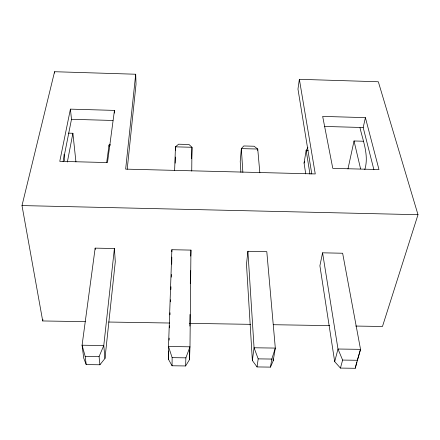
<?xml version="1.0" encoding="UTF-8"?>
<svg xmlns="http://www.w3.org/2000/svg" width="440" height="440" viewBox="0 0 440 440"><rect width="100%" height="100%" fill="white"/><g stroke="black" fill="none" stroke-linecap="round" stroke-linejoin="round"><path stroke-width="0.66" d="M168.46 359.315L168.509 346.495L171.875 249.711L190.949 250.107L189.981 346.814L189.514 359.612L185.631 365.954L172.056 365.767L168.46 359.315L168.74 351.098M171.82 257.098L171.727 264.16M171.859 251.752L171.875 249.711M172.056 365.767L172.134 357.649L168.509 346.495L189.981 346.814L185.878 357.841L185.631 365.954M175.346 157.025L175.197 163.152M175.417 150.232L175.456 146.839L178.585 144.21L188.986 144.49L191.978 147.279L191.741 171.1M189.514 359.612L189.613 350.031M189.86 326.095L189.981 314.463M190.306 283.685L190.438 270.688M191.631 158.807L191.978 147.279L175.456 146.839L174.625 170.665M190.751 256.108L190.949 250.107M169.12 340.148L169.191 338.091M169.543 327.822L169.614 325.77M169.989 314.815L170.06 312.763M170.434 301.812L170.506 299.756M170.857 289.487L170.951 286.754M171.281 277.167L171.375 274.428M127.21 169.23L136.026 84.15L135.702 74.234L54.577 71.715L22 205.573L42.708 320.958L85.261 321.651M104.984 358.418L115.297 261.668L114.4 248.523L95.156 248.127L82.082 345.208L83.716 358.116L86.201 364.59L99.913 364.777L104.984 358.418L103.774 345.532L114.4 248.523M135.702 74.234L125.653 169.131L315.26 173.938L299.365 79.305L378.329 81.758L418 214.704L382.465 326.486L355.696 326.051M257.598 150.392L257.747 149.039L254.1 146.239L243.777 145.965L241.351 148.605L240.224 161.43L240.889 172.332M247.902 251.279L246.494 264.275L252.362 360.498L257.043 366.933L270.479 367.12L273.202 360.789L275.314 348.084L266.8 251.669L247.902 251.279L254.062 347.77L252.362 360.498M114.45 110.401L107.487 162.569L59.774 161.343L70.411 109.131L114.45 110.401L114.604 113.102M106.678 162.607L109.038 145.062L110.138 144.315M257.043 366.933L258.192 358.87L254.062 347.77L275.314 348.084L271.794 359.062L270.479 367.12M299.365 79.305L297.963 89.073L311.795 173.971M305.729 173.855L304.068 163.086L306.152 150.337L307.895 147.691M42.708 320.958L42.955 319.605M67.359 162.014L72.892 133.27L68.349 133.15M63.08 161.623L71.495 119.295L70.411 109.131M322.575 252.819L319.897 265.733L334.692 361.658L340.434 368.082L355.223 368.286L360.531 349.349L342.639 253.237L322.575 252.819L337.992 349.019L342.617 360.069L340.434 368.082M347.969 168.905L354.03 140.976L363.347 141.229M373.901 169.73L363.187 127.529L365.404 117.634L322.668 116.402L332.789 168.366L378.972 169.554L365.404 117.634M355.223 368.286L356.796 361.972M334.692 361.658L337.992 349.019L360.531 349.349L357.544 359.447M304.068 163.086L304.689 161.26M364.782 169.637C369.111 155.579 363.094 141.306 359.986 127.699M99.913 364.777L99.072 356.609L103.774 345.532L82.082 345.208L85.189 356.411L86.201 364.59M85.189 356.411L99.072 356.609M172.134 357.649L185.878 357.841M258.192 358.87L271.794 359.062M342.617 360.069L357.588 360.283M108.597 322.031L169.686 323.026M189.59 323.351L250.679 324.341M273.328 324.709L329.615 325.627M22 205.573L418 214.704M110.368 145.096L109.038 145.062L109.131 146.427M308.165 150.392L306.152 150.337L309.958 174.086M71.495 119.295L112.992 120.467M324.33 126.434L363.187 127.529M354.03 140.976L360.586 168.883M54.577 71.715L54.736 73.079M72.892 133.27L75.939 161.904M95.156 248.127L95.282 249.447M259.842 172.821L257.747 149.039L241.351 148.605L242.869 172.392M273.031 358.743L273.202 360.789M64.009 154.462L64.405 160.781"/></g></svg>
